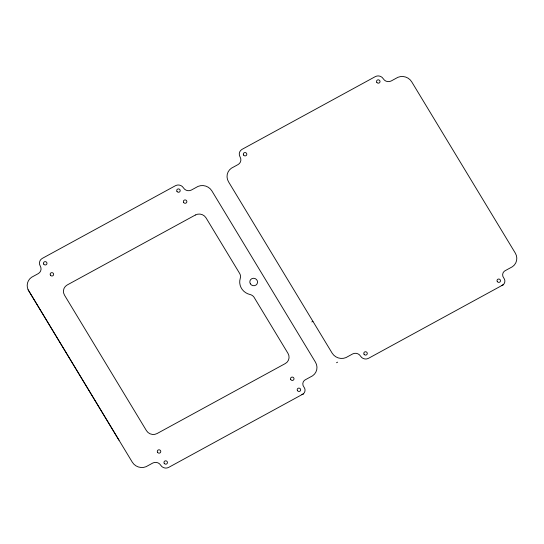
<?xml version="1.0" encoding="UTF-8"?>
<svg xmlns="http://www.w3.org/2000/svg" width="544" height="544" viewBox="0 0 544 544"><rect width="100%" height="100%" fill="white"/><g stroke="black" fill="none" stroke-linecap="round" stroke-linejoin="round"><path stroke-width="0.82" d="M303.477 393.815L301.893 394.679M503.309 284.736L501.724 285.6M311.828 321.926L312.916 321.334M336.518 362.746L337.6 362.154M303.062 394.04L168.674 467.391A5.834 5.576 18.8 0 1 160.711 465.222A5.834 5.576 18.8 0 0 152.755 463.053L146.091 466.691A10.853 10.377 18.8 0 1 132.287 462.169L28.098 289.748A10.853 10.377 18.8 0 1 31.545 277.29L38.209 273.652A5.834 5.576 18.8 0 0 40.242 266.023A5.834 5.576 18.8 0 1 42.276 258.4L175.494 185.681A5.834 5.576 18.8 0 1 183.457 187.857A5.834 5.576 18.8 0 0 191.413 190.026L198.07 186.388A10.853 10.377 18.8 0 1 211.881 190.903L315.466 362.182A10.853 10.377 18.8 0 1 312.623 375.788L305.959 379.426A5.154 4.93 18.8 0 0 303.926 387.049A5.154 4.93 18.8 0 1 303.239 393.917M502.894 284.961L368.506 358.319A5.834 5.576 18.8 0 1 360.543 356.143A5.834 5.576 18.8 0 0 352.587 353.974L345.93 357.612A10.853 10.377 18.8 0 1 332.119 353.097L228.534 181.818A10.853 10.377 18.8 0 1 231.377 168.212L238.041 164.574A5.834 5.576 18.8 0 0 240.074 156.951A5.834 5.576 18.8 0 1 242.107 149.321L375.326 76.609A5.834 5.576 18.8 0 1 383.289 78.778A5.834 5.576 18.8 0 0 391.245 80.947L397.909 77.309A10.853 10.377 18.8 0 1 411.713 81.831L515.304 253.103A10.853 10.377 18.8 0 1 512.455 266.71L505.791 270.348A5.154 4.93 18.8 0 0 503.758 277.977A5.154 4.93 18.8 0 1 503.078 284.838M28.098 289.748L119.007 440.212M195.432 214.982L67.204 284.974A7.779 7.439 18.8 0 0 64.491 295.14L146.452 430.658A7.779 7.439 18.8 0 0 157.066 433.554L285.287 363.562A7.779 7.439 18.8 0 0 288 353.396L253.892 296.997A6.705 6.412 18.8 0 0 249.975 294.501A13.022 12.458 18.8 0 1 240.244 278.412A6.582 6.297 18.8 0 0 239.748 273.605L206.04 217.872A7.779 7.439 18.8 0 0 195.432 214.982M250.349 283.818A3.89 3.72 18.8 0 0 257.06 283.92A3.89 3.72 18.8 0 0 253.64 278.263A3.89 3.72 18.8 0 0 250.349 283.818M243.569 155.04A1.748 1.673 18.8 0 0 246.588 155.088A1.748 1.673 18.8 0 0 245.052 152.538A1.748 1.673 18.8 0 0 243.569 155.04M376.836 82.389A1.748 1.673 18.8 0 0 379.848 82.3A1.748 1.673 18.8 0 0 378.189 79.825A1.748 1.673 18.8 0 0 376.836 82.389M43.738 264.119A1.748 1.673 18.8 0 0 46.757 264.16A1.748 1.673 18.8 0 0 45.213 261.616A1.748 1.673 18.8 0 0 43.738 264.119M177.004 191.468A1.748 1.673 18.8 0 0 180.016 191.379A1.748 1.673 18.8 0 0 178.357 188.897A1.748 1.673 18.8 0 0 177.004 191.468M183.627 202.422A1.748 1.673 18.8 0 0 186.64 202.463A1.748 1.673 18.8 0 0 185.103 199.92A1.748 1.673 18.8 0 0 183.627 202.422M50.402 275.142A1.748 1.673 18.8 0 0 53.421 275.182A1.748 1.673 18.8 0 0 51.884 272.639A1.748 1.673 18.8 0 0 50.402 275.142M157.542 452.295A1.748 1.673 18.8 0 0 160.562 452.336A1.748 1.673 18.8 0 0 159.025 449.793A1.748 1.673 18.8 0 0 157.542 452.295M290.768 379.576A1.748 1.673 18.8 0 0 293.787 379.624A1.748 1.673 18.8 0 0 292.244 377.074A1.748 1.673 18.8 0 0 290.768 379.576M297.432 390.599A1.748 1.673 18.8 0 0 300.451 390.64A1.748 1.673 18.8 0 0 298.908 388.096A1.748 1.673 18.8 0 0 297.432 390.599M164.206 463.311A1.748 1.673 18.8 0 0 167.226 463.359A1.748 1.673 18.8 0 0 165.689 460.816A1.748 1.673 18.8 0 0 164.206 463.311M497.264 281.52A1.748 1.673 18.8 0 0 500.283 281.568A1.748 1.673 18.8 0 0 498.746 279.018A1.748 1.673 18.8 0 0 497.264 281.52M364.045 354.239A1.748 1.673 18.8 0 0 367.064 354.28A1.748 1.673 18.8 0 0 365.52 351.737A1.748 1.673 18.8 0 0 364.045 354.239"/></g></svg>
